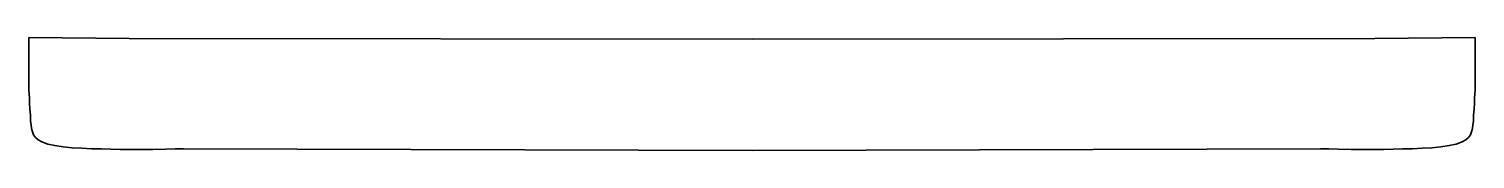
# Model space of a CAD drawing. Extents: x 0 to 5910, y -461 to 0.
import ezdxf

# ---------------------------------------------------------------- set-up
doc = ezdxf.new("R2010")
doc.units = 0
doc.linetypes.add('Solid', pattern=[0])

msp = doc.modelspace()

# ---------------------------------------------------------------- linework, layer by layer
at = {"color": 0, "linetype": 'Solid', "lineweight": 35}
msp.add_lwpolyline([(632, -454), (623, -455), (598, -455), (558, -456), (506, -457), (444, -457), (373, -457), (296, -455), (256, -454), (216, -452), (177, -450), (140, -446), (106, -441), (77, -435), (53, -426), (38, -418), (27, -408), (19, -397), (14, -385), (10, -371), (9, -357), (7, -342), (6, -317), (4, -292), (3, -268), (2, -247), (1, -230), (0, -218), (0, -214), (0, 0), (410, -4), (2955, -7), (5500, -4), (5910, 0), (5910, -214), (5910, -218), (5909, -230), (5908, -247), (5907, -268), (5906, -292), (5904, -317), (5903, -342), (5901, -357), (5899, -371), (5896, -385), (5891, -397), (5883, -408), (5872, -418), (5857, -426), (5833, -435), (5804, -441), (5770, -446), (5733, -450), (5694, -452), (5654, -454), (5614, -455), (5537, -457), (5466, -457), (5404, -457), (5352, -456), (5312, -455), (5286, -455), (5278, -454), (2955, -461), (632, -454)], close=True, dxfattribs=at)

doc.saveas('drawing.dxf')
